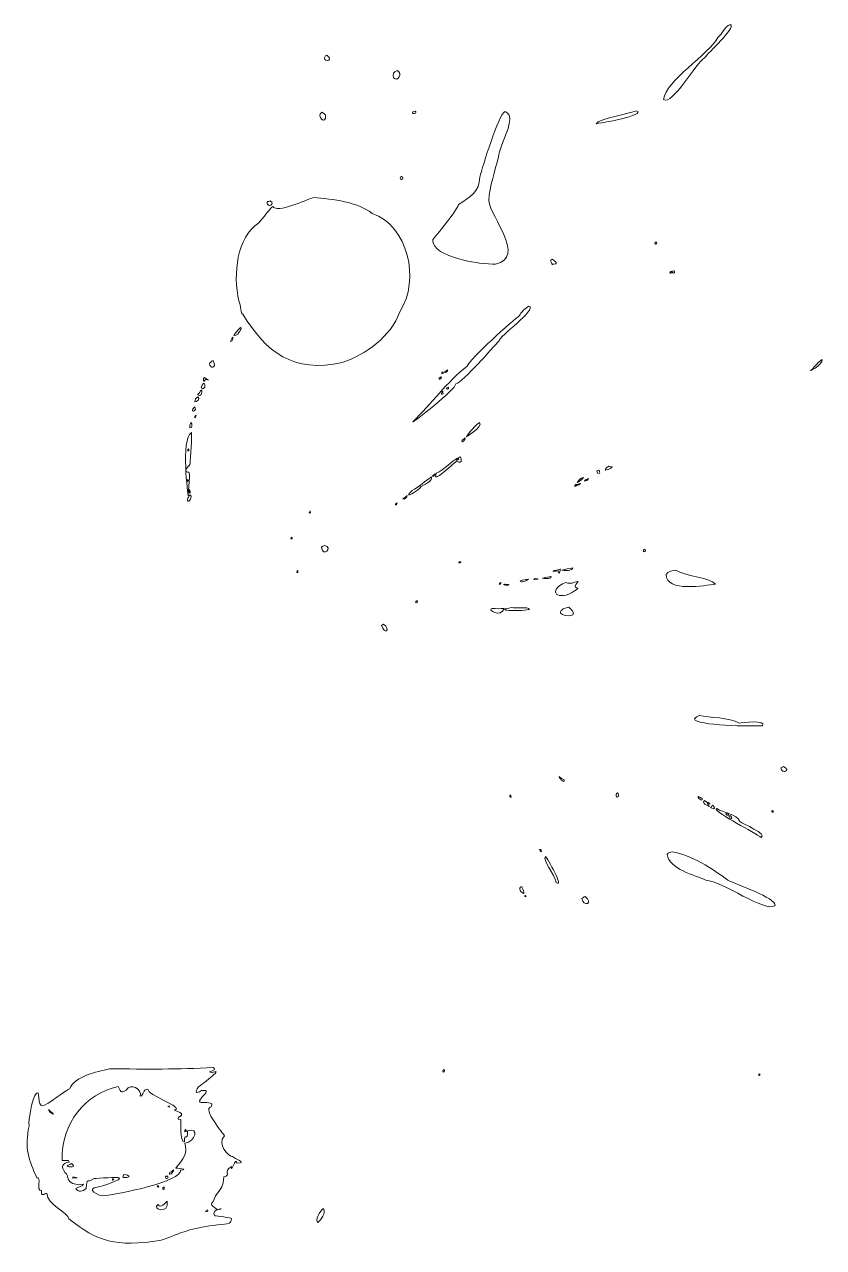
# Model space of a CAD drawing. Header units: inches. Extents: x 3.3 to 4.68, y 5.33 to 6.69.
# Drawn here: x 3.3028 to 3.5683, y 6.1444 to 6.5506 of the extents above; entities that cross this region are included whole.
import ezdxf

# ---------------------------------------------------------------- set-up
doc = ezdxf.new("R2010")
doc.units = ezdxf.units.IN
doc.header["$MEASUREMENT"] = 0
doc.layers.add('Layer 1', color=7, linetype='Continuous')

msp = doc.modelspace()

# ---------------------------------------------------------------- linework, layer by layer
at = {"layer": 'Layer 1', "lineweight": 0}
for points, knots in [([(3.53731, 6.55062), (3.53533, 6.54997), (3.53456, 6.54724), (3.53311, 6.54627), (3.53035, 6.5408), (3.51568, 6.5318), (3.51511, 6.52573), (3.51789, 6.52357), (3.52604, 6.53795), (3.52874, 6.53955), (3.52977, 6.54112), (3.53929, 6.54948), (3.53731, 6.55062), (3.53731, 6.55062), (3.53731, 6.55062), (3.53731, 6.55062)], [0, 0, 0, 0, 1, 1, 1, 2, 2, 2, 3, 3, 3, 4, 4, 4, 5, 5, 5, 5]), ([(3.40325, 6.54043), (3.40309, 6.54034), (3.40297, 6.54026), (3.40285, 6.54024), (3.40106, 6.53799), (3.40613, 6.5382), (3.40325, 6.54043), (3.40325, 6.54043), (3.40325, 6.54043), (3.40325, 6.54043)], [0, 0, 0, 0, 1, 1, 1, 2, 2, 2, 3, 3, 3, 3]), ([(3.42668, 6.53529), (3.42536, 6.53486), (3.42517, 6.53424), (3.42535, 6.53288), (3.42685, 6.53135), (3.42856, 6.53448), (3.42668, 6.53529), (3.42668, 6.53529), (3.42668, 6.53529), (3.42668, 6.53529)], [0, 0, 0, 0, 1, 1, 1, 2, 2, 2, 3, 3, 3, 3]), ([(3.40165, 6.52146), (3.39931, 6.52037), (3.40325, 6.51666), (3.40276, 6.52062), (3.40244, 6.52091), (3.40198, 6.5211), (3.40165, 6.52146), (3.40165, 6.52146), (3.40165, 6.52146), (3.40165, 6.52146)], [0, 0, 0, 0, 1, 1, 1, 2, 2, 2, 3, 3, 3, 3]), ([(3.43255, 6.52185), (3.43229, 6.52176), (3.43206, 6.52167), (3.43178, 6.52163), (3.4314, 6.52053), (3.43358, 6.52106), (3.43255, 6.52185), (3.43255, 6.52185), (3.43255, 6.52185), (3.43255, 6.52185)], [0, 0, 0, 0, 1, 1, 1, 2, 2, 2, 3, 3, 3, 3]), ([(3.46251, 6.52174), (3.46027, 6.52081), (3.455, 6.5033), (3.45409, 6.49995), (3.45398, 6.49488), (3.45082, 6.49338), (3.44699, 6.49085), (3.44594, 6.48777), (3.43822, 6.47917), (3.43845, 6.479), (3.43838, 6.47313), (3.45452, 6.47091), (3.45927, 6.47098), (3.46954, 6.47356), (3.45778, 6.4862), (3.45703, 6.49216), (3.45738, 6.4968), (3.45909, 6.50203), (3.46033, 6.50659), (3.46035, 6.51048), (3.46688, 6.51998), (3.46251, 6.52174), (3.46251, 6.52174), (3.46251, 6.52174), (3.46251, 6.52174)], [0, 0, 0, 0, 1, 1, 1, 2, 2, 2, 3, 3, 3, 4, 4, 4, 5, 5, 5, 6, 6, 6, 7, 7, 7, 8, 8, 8, 8]), ([(3.50602, 6.52194), (3.50431, 6.52113), (3.49325, 6.51916), (3.4927, 6.51765), (3.49352, 6.51767), (3.50994, 6.52056), (3.50602, 6.52194), (3.50602, 6.52194), (3.50602, 6.52194), (3.50602, 6.52194)], [0, 0, 0, 0, 1, 1, 1, 2, 2, 2, 3, 3, 3, 3]), ([(3.42801, 6.50009), (3.42782, 6.49995), (3.42772, 6.4998), (3.4276, 6.49973), (3.42779, 6.49816), (3.42919, 6.49972), (3.42801, 6.50009), (3.42801, 6.50009), (3.42801, 6.50009), (3.42801, 6.50009)], [0, 0, 0, 0, 1, 1, 1, 2, 2, 2, 3, 3, 3, 3]), ([(3.39879, 6.49312), (3.39615, 6.49226), (3.38672, 6.48788), (3.38527, 6.49013), (3.38497, 6.49017), (3.38177, 6.48595), (3.38062, 6.48469), (3.37329, 6.47982), (3.37208, 6.46783), (3.37398, 6.45879), (3.37489, 6.45737), (3.37447, 6.4543), (3.37539, 6.45443), (3.38302, 6.44173), (3.39212, 6.43476), (3.40838, 6.43829), (3.41633, 6.44111), (3.42456, 6.44699), (3.42746, 6.45512), (3.43445, 6.46606), (3.43016, 6.48369), (3.41827, 6.48788), (3.41343, 6.49164), (3.40535, 6.49269), (3.39879, 6.49312), (3.39879, 6.49312), (3.39879, 6.49312), (3.39879, 6.49312)], [0, 0, 0, 0, 1, 1, 1, 2, 2, 2, 3, 3, 3, 4, 4, 4, 5, 5, 5, 6, 6, 6, 7, 7, 7, 8, 8, 8, 9, 9, 9, 9]), ([(3.38444, 6.492), (3.38361, 6.49177), (3.38361, 6.49177), (3.38336, 6.49162), (3.38363, 6.48934), (3.38626, 6.49112), (3.38444, 6.492), (3.38444, 6.492), (3.38444, 6.492), (3.38444, 6.492)], [0, 0, 0, 0, 1, 1, 1, 2, 2, 2, 3, 3, 3, 3]), ([(3.51271, 6.47843), (3.5124, 6.47835), (3.51198, 6.47803), (3.51241, 6.47769), (3.51326, 6.47766), (3.51278, 6.47793), (3.51271, 6.47843), (3.51271, 6.47843), (3.51271, 6.47843), (3.51271, 6.47843)], [0, 0, 0, 0, 1, 1, 1, 2, 2, 2, 3, 3, 3, 3]), ([(3.47815, 6.47266), (3.47697, 6.47251), (3.47845, 6.47019), (3.47837, 6.4711), (3.48048, 6.47077), (3.47909, 6.47192), (3.47815, 6.47266), (3.47815, 6.47266), (3.47815, 6.47266), (3.47815, 6.47266)], [0, 0, 0, 0, 1, 1, 1, 2, 2, 2, 3, 3, 3, 3]), ([(3.51765, 6.46872), (3.51664, 6.46807), (3.51762, 6.46758), (3.51786, 6.46828), (3.51777, 6.46847), (3.5177, 6.46857), (3.51765, 6.46872), (3.51765, 6.46872), (3.51765, 6.46872), (3.51765, 6.46872)], [0, 0, 0, 0, 1, 1, 1, 2, 2, 2, 3, 3, 3, 3]), ([(3.51865, 6.46884), (3.51847, 6.46874), (3.51828, 6.46872), (3.51815, 6.4687), (3.5177, 6.46748), (3.51922, 6.46798), (3.51865, 6.46884), (3.51865, 6.46884), (3.51865, 6.46884), (3.51865, 6.46884)], [0, 0, 0, 0, 1, 1, 1, 2, 2, 2, 3, 3, 3, 3]), ([(3.47039, 6.45708), (3.4696, 6.45659), (3.46745, 6.45488), (3.46729, 6.45393), (3.46528, 6.4526), (3.45066, 6.43943), (3.44988, 6.43716), (3.44317, 6.4319), (3.43795, 6.42455), (3.43182, 6.41865), (3.43152, 6.41804), (3.44628, 6.42954), (3.44607, 6.43121), (3.44855, 6.43197), (3.45829, 6.44318), (3.46045, 6.4455), (3.46026, 6.44694), (3.4734, 6.45601), (3.47039, 6.45708), (3.47039, 6.45708), (3.47039, 6.45708), (3.47039, 6.45708)], [0, 0, 0, 0, 1, 1, 1, 2, 2, 2, 3, 3, 3, 4, 4, 4, 5, 5, 5, 6, 6, 6, 7, 7, 7, 7]), ([(3.37462, 6.44996), (3.37383, 6.44942), (3.37078, 6.4459), (3.37366, 6.44774), (3.3737, 6.44788), (3.37547, 6.45009), (3.37462, 6.44996), (3.37462, 6.44996), (3.37462, 6.44996), (3.37462, 6.44996)], [0, 0, 0, 0, 1, 1, 1, 2, 2, 2, 3, 3, 3, 3]), ([(3.37204, 6.44676), (3.37184, 6.4466), (3.3713, 6.4456), (3.37134, 6.44529), (3.37196, 6.44537), (3.37199, 6.44623), (3.37204, 6.44676), (3.37204, 6.44676), (3.37204, 6.44676), (3.37204, 6.44676)], [0, 0, 0, 0, 1, 1, 1, 2, 2, 2, 3, 3, 3, 3]), ([(3.36552, 6.43903), (3.36468, 6.4388), (3.3649, 6.43823), (3.36431, 6.43817), (3.36431, 6.43613), (3.36685, 6.43617), (3.36552, 6.43903), (3.36552, 6.43903), (3.36552, 6.43903), (3.36552, 6.43903)], [0, 0, 0, 0, 1, 1, 1, 2, 2, 2, 3, 3, 3, 3]), ([(3.56786, 6.4393), (3.56661, 6.4388), (3.56531, 6.437), (3.56444, 6.43605), (3.56219, 6.43459), (3.56826, 6.43764), (3.56786, 6.4393), (3.56786, 6.4393), (3.56786, 6.4393), (3.56786, 6.4393)], [0, 0, 0, 0, 1, 1, 1, 2, 2, 2, 3, 3, 3, 3]), ([(3.44161, 6.43528), (3.44139, 6.43512), (3.44142, 6.43487), (3.44143, 6.4346), (3.44203, 6.43466), (3.44227, 6.4349), (3.44161, 6.43528), (3.44161, 6.43528), (3.44161, 6.43528), (3.44161, 6.43528)], [0, 0, 0, 0, 1, 1, 1, 2, 2, 2, 3, 3, 3, 3]), ([(3.44339, 6.43595), (3.44295, 6.4357), (3.44295, 6.4357), (3.44284, 6.43551), (3.44146, 6.43488), (3.44352, 6.43473), (3.44339, 6.43595), (3.44339, 6.43595), (3.44339, 6.43595), (3.44339, 6.43595)], [0, 0, 0, 0, 1, 1, 1, 2, 2, 2, 3, 3, 3, 3]), ([(3.36229, 6.43152), (3.36229, 6.43152), (3.3615, 6.43005), (3.36149, 6.42998), (3.36267, 6.42908), (3.36324, 6.4308), (3.36229, 6.43152), (3.36229, 6.43152), (3.36229, 6.43152), (3.36229, 6.43152)], [0, 0, 0, 0, 1, 1, 1, 2, 2, 2, 3, 3, 3, 3]), ([(3.36259, 6.43341), (3.36203, 6.43315), (3.36226, 6.43133), (3.36266, 6.43241), (3.36378, 6.43337), (3.36491, 6.43159), (3.36259, 6.43341), (3.36259, 6.43341), (3.36259, 6.43341), (3.36259, 6.43341)], [0, 0, 0, 0, 1, 1, 1, 2, 2, 2, 3, 3, 3, 3]), ([(3.44115, 6.43359), (3.44092, 6.43341), (3.44066, 6.43325), (3.44043, 6.43311), (3.44054, 6.43205), (3.44181, 6.43368), (3.44115, 6.43359), (3.44115, 6.43359), (3.44115, 6.43359), (3.44115, 6.43359)], [0, 0, 0, 0, 1, 1, 1, 2, 2, 2, 3, 3, 3, 3]), ([(3.36042, 6.42689), (3.35961, 6.42638), (3.3595, 6.42631), (3.35943, 6.42526), (3.36008, 6.42533), (3.36129, 6.4262), (3.36042, 6.42689), (3.36042, 6.42689), (3.36042, 6.42689), (3.36042, 6.42689)], [0, 0, 0, 0, 1, 1, 1, 2, 2, 2, 3, 3, 3, 3]), ([(3.36171, 6.42927), (3.36104, 6.429), (3.36114, 6.42795), (3.3603, 6.42784), (3.36146, 6.42656), (3.36182, 6.4283), (3.36171, 6.42927), (3.36171, 6.42927), (3.36171, 6.42927), (3.36171, 6.42927)], [0, 0, 0, 0, 1, 1, 1, 2, 2, 2, 3, 3, 3, 3]), ([(3.44176, 6.42884), (3.44153, 6.42855), (3.44138, 6.42822), (3.4413, 6.42779), (3.44211, 6.42765), (3.44185, 6.42806), (3.44176, 6.42884), (3.44176, 6.42884), (3.44176, 6.42884), (3.44176, 6.42884)], [0, 0, 0, 0, 1, 1, 1, 2, 2, 2, 3, 3, 3, 3]), ([(3.44363, 6.4302), (3.44337, 6.43002), (3.44314, 6.42988), (3.4429, 6.42971), (3.44355, 6.4292), (3.44371, 6.42955), (3.44363, 6.4302), (3.44363, 6.4302), (3.44363, 6.4302), (3.44363, 6.4302)], [0, 0, 0, 0, 1, 1, 1, 2, 2, 2, 3, 3, 3, 3]), ([(3.35944, 6.4236), (3.35809, 6.42297), (3.35855, 6.42139), (3.35962, 6.42277), (3.35951, 6.42309), (3.35947, 6.42334), (3.35944, 6.4236), (3.35944, 6.4236), (3.35944, 6.4236), (3.35944, 6.4236)], [0, 0, 0, 0, 1, 1, 1, 2, 2, 2, 3, 3, 3, 3]), ([(3.35832, 6.41841), (3.35763, 6.4181), (3.35767, 6.41726), (3.35773, 6.41662), (3.35876, 6.41629), (3.35837, 6.41801), (3.35832, 6.41841), (3.35832, 6.41841), (3.35832, 6.41841), (3.35832, 6.41841)], [0, 0, 0, 0, 1, 1, 1, 2, 2, 2, 3, 3, 3, 3]), ([(3.3598, 6.42082), (3.35961, 6.42066), (3.35887, 6.41991), (3.35956, 6.41999), (3.35965, 6.42027), (3.35975, 6.42056), (3.3598, 6.42082), (3.3598, 6.42082), (3.3598, 6.42082), (3.3598, 6.42082)], [0, 0, 0, 0, 1, 1, 1, 2, 2, 2, 3, 3, 3, 3]), ([(3.45397, 6.41838), (3.45322, 6.41809), (3.44987, 6.41433), (3.44963, 6.4137), (3.44839, 6.4129), (3.45558, 6.41713), (3.45397, 6.41838), (3.45397, 6.41838), (3.45397, 6.41838), (3.45397, 6.41838)], [0, 0, 0, 0, 1, 1, 1, 2, 2, 2, 3, 3, 3, 3]), ([(3.35826, 6.41509), (3.35465, 6.41276), (3.35718, 6.39402), (3.35718, 6.39402), (3.35691, 6.39509), (3.35856, 6.40295), (3.35699, 6.4019), (3.35521, 6.40253), (3.3579, 6.40405), (3.35782, 6.40476), (3.35788, 6.40624), (3.3586, 6.41456), (3.35826, 6.41509), (3.35826, 6.41509), (3.35826, 6.41509), (3.35826, 6.41509)], [0, 0, 0, 0, 1, 1, 1, 2, 2, 2, 3, 3, 3, 4, 4, 4, 5, 5, 5, 5]), ([(3.44926, 6.41331), (3.44887, 6.41299), (3.44845, 6.41269), (3.44807, 6.41238), (3.44819, 6.41128), (3.44925, 6.41287), (3.44926, 6.41331), (3.44926, 6.41331), (3.44926, 6.41331), (3.44926, 6.41331)], [0, 0, 0, 0, 1, 1, 1, 2, 2, 2, 3, 3, 3, 3]), ([(3.35729, 6.40965), (3.357, 6.40948), (3.357, 6.40936), (3.35704, 6.40902), (3.35779, 6.40879), (3.35733, 6.40925), (3.35729, 6.40965), (3.35729, 6.40965), (3.35729, 6.40965), (3.35729, 6.40965)], [0, 0, 0, 0, 1, 1, 1, 2, 2, 2, 3, 3, 3, 3]), ([(3.44743, 6.40702), (3.44481, 6.40578), (3.44225, 6.40259), (3.43959, 6.40159), (3.43816, 6.3976), (3.4447, 6.40459), (3.44634, 6.40553), (3.44881, 6.4043), (3.44774, 6.40708), (3.44743, 6.40702), (3.44743, 6.40702), (3.44743, 6.40702), (3.44743, 6.40702)], [0, 0, 0, 0, 1, 1, 1, 2, 2, 2, 3, 3, 3, 4, 4, 4, 4]), ([(3.4469, 6.40645), (3.44606, 6.40587), (3.44623, 6.40557), (3.44709, 6.40613), (3.44698, 6.40626), (3.44691, 6.40639), (3.4469, 6.40645), (3.4469, 6.40645), (3.4469, 6.40645), (3.4469, 6.40645)], [0, 0, 0, 0, 1, 1, 1, 2, 2, 2, 3, 3, 3, 3]), ([(3.49372, 6.40255), (3.49246, 6.40205), (3.49314, 6.40247), (3.49326, 6.4015), (3.49441, 6.40173), (3.49382, 6.4017), (3.49372, 6.40255), (3.49372, 6.40255), (3.49372, 6.40255), (3.49372, 6.40255)], [0, 0, 0, 0, 1, 1, 1, 2, 2, 2, 3, 3, 3, 3]), ([(3.49693, 6.40388), (3.49448, 6.40226), (3.496, 6.4023), (3.49807, 6.40355), (3.49805, 6.40387), (3.49729, 6.40359), (3.49693, 6.40388), (3.49693, 6.40388), (3.49693, 6.40388), (3.49693, 6.40388)], [0, 0, 0, 0, 1, 1, 1, 2, 2, 2, 3, 3, 3, 3]), ([(3.35704, 6.39948), (3.35659, 6.39922), (3.35674, 6.39912), (3.35708, 6.39882), (3.35737, 6.39912), (3.35707, 6.39922), (3.35704, 6.39948), (3.35704, 6.39948), (3.35704, 6.39948), (3.35704, 6.39948)], [0, 0, 0, 0, 1, 1, 1, 2, 2, 2, 3, 3, 3, 3]), ([(3.43802, 6.40041), (3.43595, 6.39902), (3.43391, 6.39701), (3.43156, 6.39579), (3.42802, 6.39252), (3.43387, 6.39581), (3.43461, 6.39715), (3.43678, 6.39836), (3.43822, 6.39898), (3.43802, 6.40041), (3.43802, 6.40041), (3.43802, 6.40041), (3.43802, 6.40041)], [0, 0, 0, 0, 1, 1, 1, 2, 2, 2, 3, 3, 3, 4, 4, 4, 4]), ([(3.43922, 6.40135), (3.43891, 6.40109), (3.43861, 6.40094), (3.43838, 6.40077), (3.43849, 6.39999), (3.43922, 6.4013), (3.43922, 6.40135), (3.43922, 6.40135), (3.43922, 6.40135), (3.43922, 6.40135)], [0, 0, 0, 0, 1, 1, 1, 2, 2, 2, 3, 3, 3, 3]), ([(3.48848, 6.40019), (3.48774, 6.39996), (3.48683, 6.39926), (3.48642, 6.39853), (3.48678, 6.39859), (3.48854, 6.39973), (3.48848, 6.40019), (3.48848, 6.40019), (3.48848, 6.40019), (3.48848, 6.40019)], [0, 0, 0, 0, 1, 1, 1, 2, 2, 2, 3, 3, 3, 3]), ([(3.48755, 6.39816), (3.48717, 6.39804), (3.48679, 6.39794), (3.48646, 6.39784), (3.48656, 6.39731), (3.48739, 6.39796), (3.48755, 6.39816), (3.48755, 6.39816), (3.48755, 6.39816), (3.48755, 6.39816)], [0, 0, 0, 0, 1, 1, 1, 2, 2, 2, 3, 3, 3, 3]), ([(3.49013, 6.3998), (3.48954, 6.39959), (3.48924, 6.39944), (3.48884, 6.39893), (3.4892, 6.39898), (3.49019, 6.3993), (3.49013, 6.3998), (3.49013, 6.3998), (3.49013, 6.3998), (3.49013, 6.3998)], [0, 0, 0, 0, 1, 1, 1, 2, 2, 2, 3, 3, 3, 3]), ([(3.35783, 6.39444), (3.35765, 6.39429), (3.35627, 6.39213), (3.35746, 6.39229), (3.35802, 6.39274), (3.35849, 6.39392), (3.35783, 6.39444), (3.35783, 6.39444), (3.35783, 6.39444), (3.35783, 6.39444)], [0, 0, 0, 0, 1, 1, 1, 2, 2, 2, 3, 3, 3, 3]), ([(3.35765, 6.3962), (3.35726, 6.39615), (3.35757, 6.39526), (3.3576, 6.39494), (3.35811, 6.39499), (3.35767, 6.396), (3.35765, 6.3962), (3.35765, 6.3962), (3.35765, 6.3962), (3.35765, 6.3962)], [0, 0, 0, 0, 1, 1, 1, 2, 2, 2, 3, 3, 3, 3]), ([(3.42992, 6.39413), (3.42944, 6.39374), (3.42897, 6.39334), (3.42855, 6.39303), (3.42879, 6.39262), (3.43023, 6.3937), (3.42992, 6.39413), (3.42992, 6.39413), (3.42992, 6.39413), (3.42992, 6.39413)], [0, 0, 0, 0, 1, 1, 1, 2, 2, 2, 3, 3, 3, 3]), ([(3.48612, 6.39799), (3.48503, 6.39726), (3.48565, 6.39707), (3.48644, 6.39756), (3.4863, 6.39762), (3.4863, 6.39762), (3.48612, 6.39799), (3.48612, 6.39799), (3.48612, 6.39799), (3.48612, 6.39799)], [0, 0, 0, 0, 1, 1, 1, 2, 2, 2, 3, 3, 3, 3]), ([(3.42658, 6.39176), (3.42615, 6.39156), (3.42556, 6.39095), (3.42641, 6.39108), (3.42653, 6.39134), (3.42655, 6.39155), (3.42658, 6.39176), (3.42658, 6.39176), (3.42658, 6.39176), (3.42658, 6.39176)], [0, 0, 0, 0, 1, 1, 1, 2, 2, 2, 3, 3, 3, 3]), ([(3.39769, 6.38904), (3.3976, 6.38875), (3.39737, 6.3886), (3.39739, 6.38827), (3.39815, 6.38835), (3.39773, 6.38859), (3.39769, 6.38904), (3.39769, 6.38904), (3.39769, 6.38904), (3.39769, 6.38904)], [0, 0, 0, 0, 1, 1, 1, 2, 2, 2, 3, 3, 3, 3]), ([(3.39167, 6.38031), (3.3913, 6.38002), (3.39109, 6.37965), (3.39174, 6.37973), (3.39195, 6.38002), (3.39168, 6.38006), (3.39167, 6.38031), (3.39167, 6.38031), (3.39167, 6.38031), (3.39167, 6.38031)], [0, 0, 0, 0, 1, 1, 1, 2, 2, 2, 3, 3, 3, 3]), ([(3.40252, 6.37759), (3.40215, 6.37748), (3.40177, 6.3773), (3.4015, 6.37694), (3.40192, 6.37349), (3.40553, 6.37682), (3.40252, 6.37759), (3.40252, 6.37759), (3.40252, 6.37759), (3.40252, 6.37759)], [0, 0, 0, 0, 1, 1, 1, 2, 2, 2, 3, 3, 3, 3]), ([(3.50869, 6.37637), (3.50836, 6.37633), (3.50852, 6.37571), (3.50848, 6.37541), (3.50925, 6.37551), (3.50944, 6.37612), (3.50869, 6.37637), (3.50869, 6.37637), (3.50869, 6.37637), (3.50869, 6.37637)], [0, 0, 0, 0, 1, 1, 1, 2, 2, 2, 3, 3, 3, 3]), ([(3.4475, 6.37227), (3.44647, 6.37162), (3.4475, 6.37169), (3.44779, 6.37204), (3.44766, 6.37216), (3.44755, 6.37223), (3.4475, 6.37227), (3.4475, 6.37227), (3.4475, 6.37227), (3.4475, 6.37227)], [0, 0, 0, 0, 1, 1, 1, 2, 2, 2, 3, 3, 3, 3]), ([(3.48086, 6.36969), (3.47682, 6.36886), (3.47834, 6.36891), (3.48009, 6.36913), (3.48033, 6.36726), (3.48075, 6.36953), (3.48086, 6.36969), (3.48086, 6.36969), (3.48086, 6.36969), (3.48086, 6.36969)], [0, 0, 0, 0, 1, 1, 1, 2, 2, 2, 3, 3, 3, 3]), ([(3.48496, 6.37019), (3.48375, 6.36991), (3.48253, 6.36963), (3.4813, 6.36941), (3.48185, 6.36922), (3.48511, 6.36903), (3.48496, 6.37019), (3.48496, 6.37019), (3.48496, 6.37019), (3.48496, 6.37019)], [0, 0, 0, 0, 1, 1, 1, 2, 2, 2, 3, 3, 3, 3]), ([(3.39357, 6.36923), (3.39332, 6.36906), (3.39305, 6.36851), (3.3936, 6.36856), (3.3937, 6.36871), (3.3937, 6.36871), (3.39357, 6.36923), (3.39357, 6.36923), (3.39357, 6.36923), (3.39357, 6.36923)], [0, 0, 0, 0, 1, 1, 1, 2, 2, 2, 3, 3, 3, 3]), ([(3.47023, 6.36639), (3.46933, 6.36623), (3.46842, 6.36605), (3.46752, 6.36587), (3.46762, 6.36488), (3.46969, 6.36595), (3.47023, 6.36639), (3.47023, 6.36639), (3.47023, 6.36639), (3.47023, 6.36639)], [0, 0, 0, 0, 1, 1, 1, 2, 2, 2, 3, 3, 3, 3]), ([(3.47249, 6.36662), (3.47118, 6.36599), (3.47317, 6.36638), (3.47351, 6.36641), (3.47335, 6.36652), (3.47335, 6.36652), (3.47249, 6.36662), (3.47249, 6.36662), (3.47249, 6.36662), (3.47249, 6.36662)], [0, 0, 0, 0, 1, 1, 1, 2, 2, 2, 3, 3, 3, 3]), ([(3.47774, 6.36731), (3.47673, 6.36712), (3.47647, 6.36696), (3.47485, 6.36675), (3.47477, 6.3667), (3.47789, 6.36616), (3.47774, 6.36731), (3.47774, 6.36731), (3.47774, 6.36731), (3.47774, 6.36731)], [0, 0, 0, 0, 1, 1, 1, 2, 2, 2, 3, 3, 3, 3]), ([(3.4826, 6.3653), (3.47609, 6.36259), (3.48012, 6.35866), (3.48557, 6.36251), (3.48863, 6.36427), (3.48375, 6.36241), (3.48675, 6.3656), (3.48463, 6.36536), (3.48474, 6.36458), (3.4826, 6.3653), (3.4826, 6.3653), (3.4826, 6.3653), (3.4826, 6.3653)], [0, 0, 0, 0, 1, 1, 1, 2, 2, 2, 3, 3, 3, 4, 4, 4, 4]), ([(3.51922, 6.36941), (3.51834, 6.36924), (3.51632, 6.36899), (3.51599, 6.36798), (3.516, 6.36186), (3.52896, 6.36437), (3.53239, 6.36467), (3.53029, 6.36712), (3.522, 6.36726), (3.51922, 6.36941), (3.51922, 6.36941), (3.51922, 6.36941), (3.51922, 6.36941)], [0, 0, 0, 0, 1, 1, 1, 2, 2, 2, 3, 3, 3, 4, 4, 4, 4]), ([(3.46113, 6.36529), (3.4609, 6.36519), (3.45997, 6.3646), (3.46095, 6.36473), (3.46105, 6.36494), (3.46111, 6.36513), (3.46113, 6.36529), (3.46113, 6.36529), (3.46113, 6.36529), (3.46113, 6.36529)], [0, 0, 0, 0, 1, 1, 1, 2, 2, 2, 3, 3, 3, 3]), ([(3.46251, 6.36472), (3.46233, 6.3647), (3.46214, 6.36467), (3.46194, 6.36466), (3.46235, 6.36405), (3.46543, 6.36456), (3.46251, 6.36472), (3.46251, 6.36472), (3.46251, 6.36472), (3.46251, 6.36472)], [0, 0, 0, 0, 1, 1, 1, 2, 2, 2, 3, 3, 3, 3]), ([(3.43324, 6.35933), (3.4325, 6.35883), (3.43273, 6.3582), (3.43325, 6.35866), (3.43335, 6.35894), (3.43335, 6.35894), (3.43324, 6.35933), (3.43324, 6.35933), (3.43324, 6.35933), (3.43324, 6.35933)], [0, 0, 0, 0, 1, 1, 1, 2, 2, 2, 3, 3, 3, 3]), ([(3.46467, 6.35697), (3.45852, 6.35599), (3.46654, 6.35554), (3.47053, 6.35636), (3.47042, 6.35739), (3.46596, 6.35659), (3.46467, 6.35697), (3.46467, 6.35697), (3.46467, 6.35697), (3.46467, 6.35697)], [0, 0, 0, 0, 1, 1, 1, 2, 2, 2, 3, 3, 3, 3]), ([(3.45813, 6.35668), (3.45641, 6.35619), (3.4611, 6.35342), (3.46221, 6.35665), (3.46084, 6.35653), (3.45945, 6.35657), (3.45813, 6.35668), (3.45813, 6.35668), (3.45813, 6.35668), (3.45813, 6.35668)], [0, 0, 0, 0, 1, 1, 1, 2, 2, 2, 3, 3, 3, 3]), ([(3.48362, 6.35712), (3.48258, 6.35678), (3.48074, 6.35644), (3.4809, 6.35509), (3.48214, 6.35359), (3.48798, 6.35372), (3.48362, 6.35712), (3.48362, 6.35712), (3.48362, 6.35712), (3.48362, 6.35712)], [0, 0, 0, 0, 1, 1, 1, 2, 2, 2, 3, 3, 3, 3]), ([(3.42208, 6.35149), (3.42183, 6.35134), (3.42162, 6.35118), (3.42141, 6.35107), (3.42236, 6.34779), (3.42476, 6.34937), (3.42208, 6.35149), (3.42208, 6.35149), (3.42208, 6.35149), (3.42208, 6.35149)], [0, 0, 0, 0, 1, 1, 1, 2, 2, 2, 3, 3, 3, 3]), ([(3.52692, 6.32108), (3.52627, 6.3208), (3.52581, 6.32052), (3.52539, 6.32002), (3.52568, 6.31763), (3.54488, 6.3175), (3.54795, 6.31767), (3.54952, 6.31972), (3.54122, 6.31876), (3.54027, 6.31858), (3.53687, 6.32052), (3.53056, 6.32033), (3.52692, 6.32108), (3.52692, 6.32108), (3.52692, 6.32108), (3.52692, 6.32108)], [0, 0, 0, 0, 1, 1, 1, 2, 2, 2, 3, 3, 3, 4, 4, 4, 5, 5, 5, 5]), ([(3.48039, 6.30083), (3.48017, 6.3008), (3.48226, 6.2981), (3.48211, 6.29972), (3.48147, 6.30004), (3.48083, 6.3003), (3.48039, 6.30083), (3.48039, 6.30083), (3.48039, 6.30083), (3.48039, 6.30083)], [0, 0, 0, 0, 1, 1, 1, 2, 2, 2, 3, 3, 3, 3]), ([(3.55493, 6.30413), (3.55463, 6.30401), (3.55432, 6.30398), (3.55408, 6.30367), (3.55433, 6.30155), (3.55774, 6.30275), (3.55493, 6.30413), (3.55493, 6.30413), (3.55493, 6.30413), (3.55493, 6.30413)], [0, 0, 0, 0, 1, 1, 1, 2, 2, 2, 3, 3, 3, 3]), ([(3.46414, 6.2948), (3.46383, 6.29456), (3.46415, 6.29395), (3.46445, 6.29392), (3.46437, 6.29438), (3.46437, 6.29438), (3.46414, 6.2948), (3.46414, 6.2948), (3.46414, 6.2948), (3.46414, 6.2948)], [0, 0, 0, 0, 1, 1, 1, 2, 2, 2, 3, 3, 3, 3]), ([(3.49981, 6.29545), (3.49931, 6.29525), (3.49906, 6.29444), (3.49966, 6.29399), (3.50057, 6.29412), (3.50005, 6.29504), (3.49981, 6.29545), (3.49981, 6.29545), (3.49981, 6.29545), (3.49981, 6.29545)], [0, 0, 0, 0, 1, 1, 1, 2, 2, 2, 3, 3, 3, 3]), ([(3.52675, 6.2942), (3.52603, 6.29409), (3.52813, 6.29207), (3.52795, 6.29349), (3.52755, 6.29376), (3.52711, 6.29397), (3.52675, 6.2942), (3.52675, 6.2942), (3.52675, 6.2942), (3.52675, 6.2942)], [0, 0, 0, 0, 1, 1, 1, 2, 2, 2, 3, 3, 3, 3]), ([(3.52875, 6.29289), (3.52725, 6.29167), (3.53106, 6.29084), (3.53026, 6.29087), (3.52791, 6.29439), (3.53305, 6.28958), (3.52875, 6.29289), (3.52875, 6.29289), (3.52875, 6.29289), (3.52875, 6.29289)], [0, 0, 0, 0, 1, 1, 1, 2, 2, 2, 3, 3, 3, 3]), ([(3.53137, 6.29134), (3.53121, 6.29113), (3.5312, 6.2908), (3.53075, 6.29059), (3.53201, 6.28975), (3.53258, 6.29016), (3.53137, 6.29134), (3.53137, 6.29134), (3.53137, 6.29134), (3.53137, 6.29134)], [0, 0, 0, 0, 1, 1, 1, 2, 2, 2, 3, 3, 3, 3]), ([(3.53285, 6.2902), (3.53274, 6.29012), (3.53259, 6.29011), (3.53254, 6.29009), (3.53273, 6.28855), (3.54555, 6.28216), (3.54754, 6.28061), (3.54983, 6.28168), (3.54123, 6.28523), (3.54049, 6.28585), (3.53951, 6.28847), (3.53465, 6.28877), (3.53285, 6.2902), (3.53285, 6.2902), (3.53285, 6.2902), (3.53285, 6.2902)], [0, 0, 0, 0, 1, 1, 1, 2, 2, 2, 3, 3, 3, 4, 4, 4, 5, 5, 5, 5]), ([(3.53631, 6.28877), (3.53585, 6.2886), (3.53585, 6.2886), (3.53575, 6.28845), (3.53631, 6.28759), (3.53727, 6.28784), (3.53631, 6.28877), (3.53631, 6.28877), (3.53631, 6.28877), (3.53631, 6.28877)], [0, 0, 0, 0, 1, 1, 1, 2, 2, 2, 3, 3, 3, 3]), ([(3.55134, 6.28954), (3.55086, 6.28921), (3.55109, 6.28891), (3.55161, 6.28898), (3.5516, 6.28916), (3.55161, 6.28958), (3.55134, 6.28954), (3.55134, 6.28954), (3.55134, 6.28954), (3.55134, 6.28954)], [0, 0, 0, 0, 1, 1, 1, 2, 2, 2, 3, 3, 3, 3]), ([(3.5372, 6.28791), (3.53609, 6.28737), (3.53807, 6.28624), (3.53773, 6.28737), (3.53752, 6.28755), (3.53735, 6.28771), (3.5372, 6.28791), (3.5372, 6.28791), (3.5372, 6.28791), (3.5372, 6.28791)], [0, 0, 0, 0, 1, 1, 1, 2, 2, 2, 3, 3, 3, 3]), ([(3.47428, 6.27663), (3.47415, 6.27662), (3.47401, 6.2766), (3.47394, 6.2766), (3.47428, 6.27545), (3.47488, 6.27553), (3.47428, 6.27663), (3.47428, 6.27663), (3.47428, 6.27663), (3.47428, 6.27663)], [0, 0, 0, 0, 1, 1, 1, 2, 2, 2, 3, 3, 3, 3]), ([(3.47602, 6.27429), (3.4745, 6.2733), (3.47913, 6.26828), (3.47944, 6.26569), (3.48244, 6.26335), (3.47635, 6.2738), (3.47602, 6.27429), (3.47602, 6.27429), (3.47602, 6.27429), (3.47602, 6.27429)], [0, 0, 0, 0, 1, 1, 1, 2, 2, 2, 3, 3, 3, 3]), ([(3.51803, 6.27585), (3.51739, 6.2757), (3.51667, 6.27562), (3.51629, 6.27498), (3.51687, 6.27006), (3.52568, 6.26811), (3.52919, 6.26637), (3.53464, 6.26619), (3.54892, 6.25544), (3.55215, 6.25796), (3.55254, 6.26059), (3.53925, 6.26499), (3.5365, 6.26636), (3.53166, 6.27018), (3.52409, 6.27481), (3.51803, 6.27585), (3.51803, 6.27585), (3.51803, 6.27585), (3.51803, 6.27585)], [0, 0, 0, 0, 1, 1, 1, 2, 2, 2, 3, 3, 3, 4, 4, 4, 5, 5, 5, 6, 6, 6, 6]), ([(3.46803, 6.26434), (3.46722, 6.26392), (3.46723, 6.26385), (3.46757, 6.26277), (3.46985, 6.26062), (3.46814, 6.26337), (3.46803, 6.26434), (3.46803, 6.26434), (3.46803, 6.26434), (3.46803, 6.26434)], [0, 0, 0, 0, 1, 1, 1, 2, 2, 2, 3, 3, 3, 3]), ([(3.46912, 6.26138), (3.46868, 6.26106), (3.46947, 6.26057), (3.4694, 6.26122), (3.46927, 6.2612), (3.46927, 6.2612), (3.46912, 6.26138), (3.46912, 6.26138), (3.46912, 6.26138), (3.46912, 6.26138)], [0, 0, 0, 0, 1, 1, 1, 2, 2, 2, 3, 3, 3, 3]), ([(3.48904, 6.26101), (3.48867, 6.26084), (3.48839, 6.26059), (3.48802, 6.26028), (3.48835, 6.25745), (3.49208, 6.25863), (3.48904, 6.26101), (3.48904, 6.26101), (3.48904, 6.26101), (3.48904, 6.26101)], [0, 0, 0, 0, 1, 1, 1, 2, 2, 2, 3, 3, 3, 3]), ([(3.33108, 6.2037), (3.32655, 6.20285), (3.31966, 6.20123), (3.31774, 6.19716), (3.31729, 6.1969), (3.31231, 6.19359), (3.31228, 6.19334), (3.30736, 6.19009), (3.30793, 6.19132), (3.30737, 6.19575), (3.30583, 6.19695), (3.30404, 6.18705), (3.30432, 6.18484), (3.3028, 6.17734), (3.30419, 6.17356), (3.30691, 6.16751), (3.30868, 6.16819), (3.30641, 6.16311), (3.30849, 6.16337), (3.30805, 6.16101), (3.30952, 6.1623), (3.31025, 6.16241), (3.31025, 6.15864), (3.31727, 6.15609), (3.31756, 6.1539), (3.32716, 6.1464), (3.33282, 6.1444), (3.34825, 6.14682), (3.35529, 6.14955), (3.35829, 6.15084), (3.36561, 6.15173), (3.36937, 6.15236), (3.3718, 6.15173), (3.37153, 6.15407), (3.37157, 6.1542), (3.3666, 6.15497), (3.36609, 6.15491), (3.36401, 6.15734), (3.37084, 6.15754), (3.36686, 6.15704), (3.36396, 6.15932), (3.36492, 6.15785), (3.36627, 6.16157), (3.36858, 6.16455), (3.36865, 6.16458), (3.36905, 6.16784), (3.37185, 6.16844), (3.36845, 6.16948), (3.37157, 6.1713), (3.3712, 6.16838), (3.37306, 6.17506), (3.37337, 6.17245), (3.37716, 6.17234), (3.37234, 6.17398), (3.37195, 6.17466), (3.37065, 6.17449), (3.36648, 6.17885), (3.36925, 6.1815), (3.36918, 6.18195), (3.36153, 6.19069), (3.36485, 6.19109), (3.3651, 6.1923), (3.36552, 6.19202), (3.36334, 6.19262), (3.35666, 6.19177), (3.36697, 6.19722), (3.3616, 6.19655), (3.35965, 6.19524), (3.35947, 6.19609), (3.36047, 6.19766), (3.36077, 6.19783), (3.36955, 6.20431), (3.36528, 6.20253), (3.36221, 6.20276), (3.3672, 6.20296), (3.36559, 6.20422), (3.35375, 6.20345), (3.34336, 6.20374), (3.33108, 6.2037), (3.33108, 6.2037), (3.33108, 6.2037), (3.33108, 6.2037)], [0, 0, 0, 0, 1, 1, 1, 2, 2, 2, 3, 3, 3, 4, 4, 4, 5, 5, 5, 6, 6, 6, 7, 7, 7, 8, 8, 8, 9, 9, 9, 10, 10, 10, 11, 11, 11, 12, 12, 12, 13, 13, 13, 14, 14, 14, 15, 15, 15, 16, 16, 16, 17, 17, 17, 18, 18, 18, 19, 19, 19, 20, 20, 20, 21, 21, 21, 22, 22, 22, 23, 23, 23, 24, 24, 24, 25, 25, 25, 26, 26, 26, 27, 27, 27, 27]), ([(3.44204, 6.20352), (3.44135, 6.20264), (3.4425, 6.20226), (3.44238, 6.2033), (3.44223, 6.20341), (3.44211, 6.20345), (3.44204, 6.20352), (3.44204, 6.20352), (3.44204, 6.20352), (3.44204, 6.20352)], [0, 0, 0, 0, 1, 1, 1, 2, 2, 2, 3, 3, 3, 3]), ([(3.33389, 6.19791), (3.32323, 6.19541), (3.31485, 6.18587), (3.31533, 6.1733), (3.31604, 6.17305), (3.31757, 6.17387), (3.31771, 6.1728), (3.3152, 6.1723), (3.31493, 6.17134), (3.31631, 6.1692), (3.31774, 6.16892), (3.31596, 6.16462), (3.32237, 6.16541), (3.32247, 6.16483), (3.32039, 6.1645), (3.31985, 6.16404), (3.32042, 6.16279), (3.32237, 6.16284), (3.32327, 6.16401), (3.32391, 6.16784), (3.32308, 6.16559), (3.32591, 6.1673), (3.32718, 6.16745), (3.33411, 6.16785), (3.33415, 6.16753), (3.33606, 6.16718), (3.32757, 6.16441), (3.32745, 6.16454), (3.32229, 6.16388), (3.328, 6.16156), (3.32857, 6.16159), (3.33439, 6.16203), (3.35513, 6.16645), (3.35467, 6.17006), (3.35791, 6.17048), (3.35308, 6.17073), (3.35304, 6.17084), (3.35554, 6.17359), (3.35722, 6.17591), (3.35604, 6.17906), (3.35955, 6.1795), (3.36117, 6.18456), (3.35699, 6.18312), (3.35695, 6.17917), (3.35594, 6.18306), (3.35597, 6.17952), (3.35422, 6.1793), (3.3548, 6.18694), (3.3548, 6.18694), (3.35296, 6.18631), (3.35429, 6.18838), (3.35437, 6.18781), (3.35697, 6.18951), (3.3506, 6.18997), (3.35327, 6.1903), (3.35396, 6.1917), (3.34401, 6.1949), (3.34375, 6.19695), (3.34203, 6.19714), (3.34245, 6.19477), (3.34127, 6.19462), (3.34193, 6.1972), (3.33803, 6.19909), (3.33662, 6.19669), (3.33469, 6.19526), (3.3347, 6.19661), (3.33389, 6.19791), (3.33389, 6.19791), (3.33389, 6.19791), (3.33389, 6.19791)], [0, 0, 0, 0, 1, 1, 1, 2, 2, 2, 3, 3, 3, 4, 4, 4, 5, 5, 5, 6, 6, 6, 7, 7, 7, 8, 8, 8, 9, 9, 9, 10, 10, 10, 11, 11, 11, 12, 12, 12, 13, 13, 13, 14, 14, 14, 15, 15, 15, 16, 16, 16, 17, 17, 17, 18, 18, 18, 19, 19, 19, 20, 20, 20, 21, 21, 21, 22, 22, 22, 23, 23, 23, 23]), ([(3.54688, 6.2022), (3.54664, 6.20191), (3.54669, 6.20119), (3.54719, 6.20184), (3.54704, 6.20197), (3.54697, 6.20207), (3.54688, 6.2022), (3.54688, 6.2022), (3.54688, 6.2022), (3.54688, 6.2022)], [0, 0, 0, 0, 1, 1, 1, 2, 2, 2, 3, 3, 3, 3]), ([(3.35083, 6.19145), (3.35065, 6.1913), (3.35065, 6.1913), (3.35038, 6.19126), (3.35067, 6.19103), (3.35133, 6.19066), (3.35083, 6.19145), (3.35083, 6.19145), (3.35083, 6.19145), (3.35083, 6.19145)], [0, 0, 0, 0, 1, 1, 1, 2, 2, 2, 3, 3, 3, 3]), ([(3.31101, 6.19027), (3.31063, 6.19023), (3.31101, 6.18969), (3.3111, 6.18944), (3.31415, 6.18772), (3.31112, 6.18951), (3.31101, 6.19027), (3.31101, 6.19027), (3.31101, 6.19027), (3.31101, 6.19027)], [0, 0, 0, 0, 1, 1, 1, 2, 2, 2, 3, 3, 3, 3]), ([(3.35628, 6.18356), (3.35611, 6.18334), (3.35611, 6.18334), (3.35604, 6.18287), (3.35681, 6.18298), (3.3567, 6.18321), (3.35628, 6.18356), (3.35628, 6.18356), (3.35628, 6.18356), (3.35628, 6.18356)], [0, 0, 0, 0, 1, 1, 1, 2, 2, 2, 3, 3, 3, 3]), ([(3.31843, 6.17231), (3.31794, 6.17204), (3.31744, 6.17179), (3.31703, 6.17154), (3.31768, 6.17101), (3.32023, 6.17088), (3.31843, 6.17231), (3.31843, 6.17231), (3.31843, 6.17231), (3.31843, 6.17231)], [0, 0, 0, 0, 1, 1, 1, 2, 2, 2, 3, 3, 3, 3]), ([(3.31917, 6.16792), (3.31892, 6.16783), (3.31875, 6.16773), (3.31878, 6.16749), (3.32166, 6.16749), (3.31969, 6.16752), (3.31917, 6.16792), (3.31917, 6.16792), (3.31917, 6.16792), (3.31917, 6.16792)], [0, 0, 0, 0, 1, 1, 1, 2, 2, 2, 3, 3, 3, 3]), ([(3.33228, 6.1673), (3.33168, 6.1669), (3.33211, 6.16648), (3.33248, 6.16692), (3.33237, 6.16705), (3.3323, 6.16718), (3.33228, 6.1673), (3.33228, 6.1673), (3.33228, 6.1673), (3.33228, 6.1673)], [0, 0, 0, 0, 1, 1, 1, 2, 2, 2, 3, 3, 3, 3]), ([(3.3362, 6.1687), (3.33556, 6.16862), (3.33565, 6.1683), (3.33553, 6.16772), (3.33576, 6.16741), (3.33933, 6.16784), (3.3362, 6.1687), (3.3362, 6.1687), (3.3362, 6.1687), (3.3362, 6.1687)], [0, 0, 0, 0, 1, 1, 1, 2, 2, 2, 3, 3, 3, 3]), ([(3.35008, 6.16819), (3.34989, 6.16812), (3.34979, 6.16801), (3.34966, 6.16793), (3.34932, 6.16697), (3.35133, 6.16722), (3.35008, 6.16819), (3.35008, 6.16819), (3.35008, 6.16819), (3.35008, 6.16819)], [0, 0, 0, 0, 1, 1, 1, 2, 2, 2, 3, 3, 3, 3]), ([(3.35232, 6.17023), (3.35183, 6.16992), (3.35213, 6.16956), (3.35106, 6.16941), (3.35046, 6.16779), (3.35244, 6.16931), (3.35232, 6.17023), (3.35232, 6.17023), (3.35232, 6.17023), (3.35232, 6.17023)], [0, 0, 0, 0, 1, 1, 1, 2, 2, 2, 3, 3, 3, 3]), ([(3.34707, 6.16496), (3.34665, 6.16471), (3.34707, 6.16438), (3.34745, 6.16442), (3.34737, 6.16469), (3.34737, 6.16469), (3.34707, 6.16496), (3.34707, 6.16496), (3.34707, 6.16496), (3.34707, 6.16496)], [0, 0, 0, 0, 1, 1, 1, 2, 2, 2, 3, 3, 3, 3]), ([(3.34923, 6.16458), (3.34903, 6.16451), (3.34889, 6.16442), (3.34878, 6.16431), (3.34866, 6.1632), (3.34935, 6.16355), (3.34923, 6.16458), (3.34923, 6.16458), (3.34923, 6.16458), (3.34923, 6.16458)], [0, 0, 0, 0, 1, 1, 1, 2, 2, 2, 3, 3, 3, 3]), ([(3.35026, 6.15977), (3.34961, 6.15929), (3.34806, 6.15727), (3.34718, 6.15866), (3.34498, 6.1572), (3.35084, 6.15523), (3.35026, 6.15977), (3.35026, 6.15977), (3.35026, 6.15977), (3.35026, 6.15977)], [0, 0, 0, 0, 1, 1, 1, 2, 2, 2, 3, 3, 3, 3]), ([(3.36363, 6.15696), (3.36327, 6.15677), (3.36309, 6.15668), (3.36296, 6.15628), (3.36386, 6.1564), (3.36374, 6.15637), (3.36363, 6.15696), (3.36363, 6.15696), (3.36363, 6.15696), (3.36363, 6.15696)], [0, 0, 0, 0, 1, 1, 1, 2, 2, 2, 3, 3, 3, 3]), ([(3.40213, 6.15731), (3.40106, 6.1568), (3.39901, 6.15316), (3.40039, 6.15269), (3.40118, 6.15377), (3.40309, 6.15578), (3.40213, 6.15731), (3.40213, 6.15731), (3.40213, 6.15731), (3.40213, 6.15731)], [0, 0, 0, 0, 1, 1, 1, 2, 2, 2, 3, 3, 3, 3])]:
    msp.add_open_spline(points, degree=3, knots=knots, dxfattribs=at)

doc.saveas('drawing.dxf')
